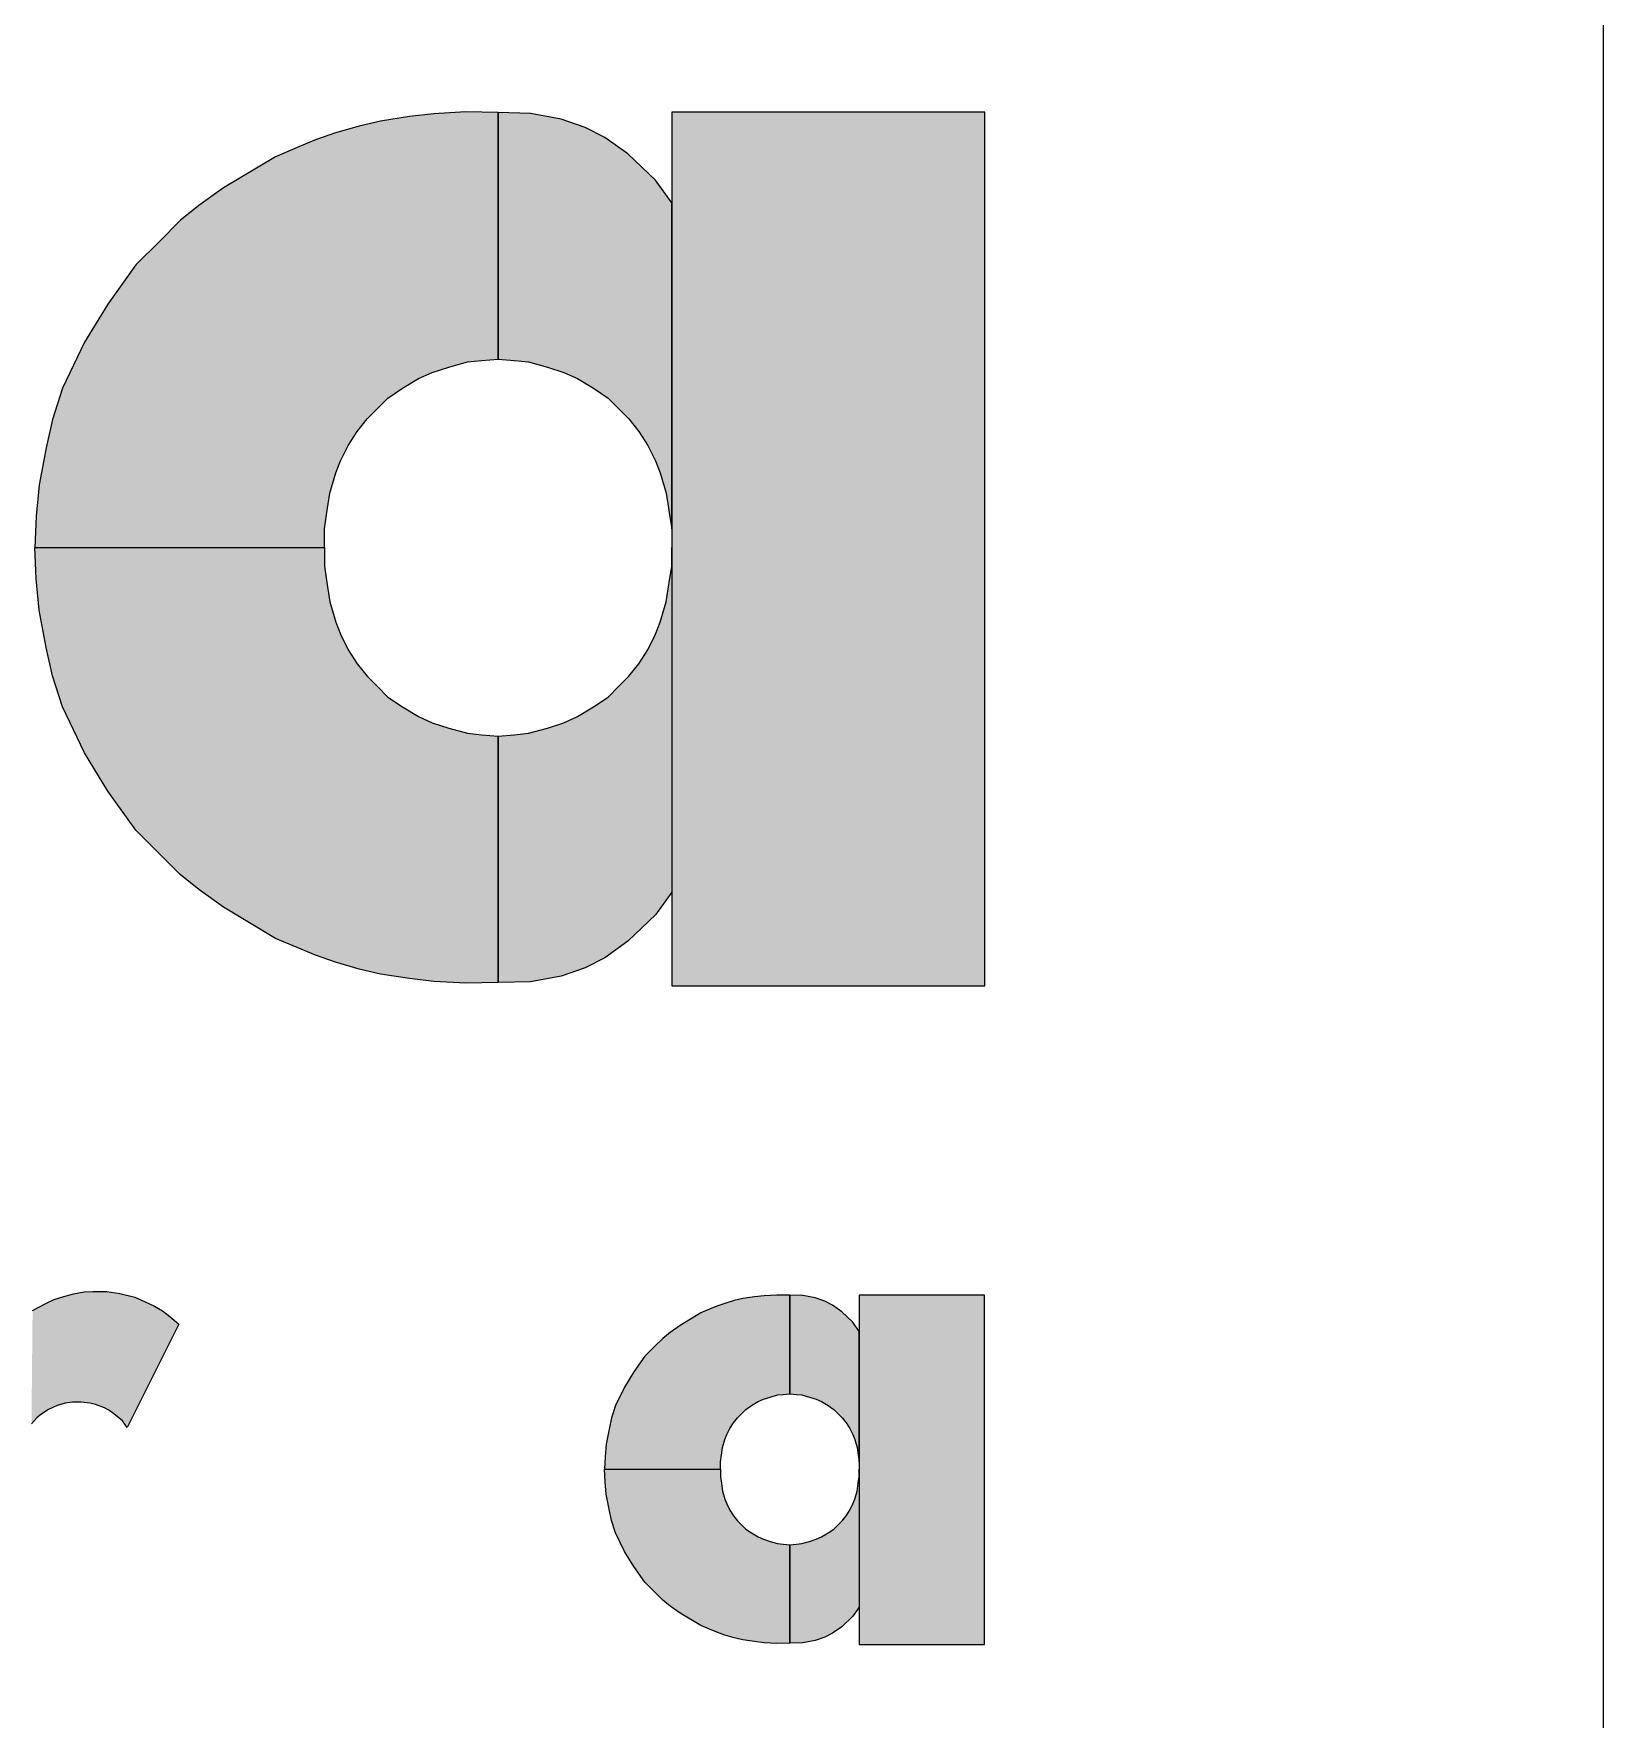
# Model space of a CAD drawing. Extents: x 0 to 95, y 0 to 59.4.
# Drawn here: x 93.128 to 94, y 7.71 to 8.647 of the extents above; entities that cross this region are included whole.
import ezdxf

# ---------------------------------------------------------------- set-up
doc = ezdxf.new("R2010")
doc.units = 0
doc.header["$MEASUREMENT"] = 0
for name, color, linetype in [('15', 8, 'CONTINUOUS'), ('16', 10, 'CONTINUOUS'), ('7', 7, 'CONTINUOUS')]:
    doc.layers.add(name, color=color, linetype=linetype)

msp = doc.modelspace()

# ---------------------------------------------------------------- linework, layer by layer
at = {"layer": '15', "linetype": 'Continuous'}
for points in [[(93.127101, 7.937478), (93.130528, 7.939381), (93.134526, 7.941475), (93.139094, 7.94376), (93.144425, 7.945378), (93.14985, 7.946806), (93.155751, 7.947853), (93.16065, 7.948118), (93.163167, 7.948179), (93.168279, 7.94811), (93.175601, 7.946966), (93.183869, 7.944892), (93.1897, 7.942351), (93.194882, 7.940029), (93.199263, 7.937319), (93.203412, 7.934261), (93.205844, 7.932256), (93.208417, 7.929994), (93.179604, 7.872572), (93.177052, 7.87615), (93.172203, 7.880152), (93.169543, 7.882229), (93.167112, 7.883373), (93.162034, 7.885375), (93.15903, 7.886027), (93.154025, 7.886591), (93.149234, 7.886591), (93.145158, 7.886019), (93.140795, 7.884732), (93.135945, 7.882566), (93.131711, 7.879805), (93.129407, 7.877845), (93.126493, 7.874577)], [(93.509335, 7.849309), (93.509335, 7.853449), (93.509888, 7.857103), (93.51055, 7.861404), (93.511887, 7.865909), (93.512912, 7.868579), (93.514622, 7.872028), (93.516618, 7.875125), (93.518826, 7.877919), (93.521061, 7.880154), (93.523463, 7.882556), (93.526699, 7.884725), (93.530277, 7.886902), (93.533305, 7.888261), (93.536974, 7.889462), (93.541178, 7.890596), (93.544247, 7.89093), (93.547937, 7.89124), (93.547939, 7.946031), (93.540745, 7.946165), (93.533694, 7.945763), (93.528284, 7.945136), (93.521776, 7.944149), (93.517034, 7.943046), (93.511795, 7.941502), (93.507384, 7.939958), (93.503303, 7.938248), (93.498451, 7.936208), (93.486924, 7.929292), (93.481436, 7.925338), (93.477291, 7.922023), (93.47274, 7.917472), (93.467421, 7.912153), (93.461188, 7.903461), (93.455997, 7.894965), (93.451119, 7.884739), (93.448917, 7.877817), (93.447501, 7.871524), (93.445902, 7.863249), (93.445298, 7.856263), (93.444971, 7.849309), (93.509335, 7.849309)], [(93.586538, 7.853449), (93.586538, 7.925946), (93.58292, 7.931002), (93.576809, 7.936855), (93.571697, 7.940507), (93.567332, 7.942727), (93.561969, 7.944569), (93.555129, 7.945868), (93.547935, 7.946031), (93.547937, 7.89124), (93.551627, 7.89093), (93.554696, 7.890596), (93.5589, 7.889462), (93.562569, 7.888261), (93.565596, 7.886902), (93.569175, 7.884725), (93.572411, 7.882556), (93.574813, 7.880154), (93.577048, 7.877919), (93.579256, 7.875125), (93.581251, 7.872028), (93.582962, 7.868579), (93.583987, 7.865909), (93.585324, 7.861404), (93.585986, 7.857103), (93.586538, 7.853449), (93.586538, 7.849309)], [(93.656138, 7.946098), (93.586538, 7.946098), (93.586538, 7.751862), (93.656138, 7.751862), (93.656138, 7.946098)], [(93.509335, 7.849309), (93.509335, 7.84517), (93.509888, 7.841516), (93.51055, 7.837215), (93.511887, 7.832709), (93.512912, 7.83004), (93.514622, 7.82659), (93.516618, 7.823494), (93.518826, 7.8207), (93.521061, 7.818464), (93.523463, 7.816062), (93.526699, 7.813894), (93.530277, 7.811717), (93.533305, 7.810358), (93.536974, 7.809157), (93.541178, 7.808022), (93.544247, 7.807689), (93.547937, 7.807379), (93.547939, 7.752588), (93.540745, 7.752453), (93.533694, 7.752855), (93.528284, 7.753483), (93.521776, 7.75447), (93.517034, 7.755573), (93.511795, 7.757117), (93.507384, 7.758661), (93.503303, 7.76037), (93.498451, 7.76241), (93.486924, 7.769327), (93.481436, 7.773281), (93.477291, 7.776596), (93.47274, 7.781147), (93.467421, 7.786466), (93.461188, 7.795158), (93.455997, 7.803653), (93.451119, 7.81388), (93.448917, 7.820802), (93.447501, 7.827095), (93.445902, 7.83537), (93.445298, 7.842356), (93.444971, 7.849309), (93.509335, 7.849309)], [(93.586538, 7.84517), (93.586538, 7.772673), (93.58292, 7.767617), (93.576809, 7.761763), (93.571697, 7.758112), (93.567332, 7.755892), (93.561969, 7.75405), (93.555129, 7.75275), (93.547935, 7.752588), (93.547937, 7.807379), (93.551627, 7.807689), (93.554696, 7.808022), (93.5589, 7.809157), (93.562569, 7.810358), (93.565596, 7.811717), (93.569175, 7.813894), (93.572411, 7.816062), (93.574813, 7.818464), (93.577048, 7.8207), (93.579256, 7.823494), (93.581251, 7.82659), (93.582962, 7.830039), (93.583987, 7.832709), (93.585324, 7.837215), (93.585986, 7.841516), (93.586538, 7.84517), (93.586538, 7.849309)]]:
    msp.add_lwpolyline(points, dxfattribs=at)
for points in [[(93.14985, 7.946806), (93.145158, 7.886019), (93.144425, 7.945378)], [(93.14985, 7.946806), (93.149234, 7.886591), (93.145158, 7.886019)], [(93.149234, 7.886591), (93.14985, 7.946806), (93.154025, 7.886591)], [(93.14985, 7.946806), (93.155751, 7.947853), (93.154025, 7.886591)], [(93.154025, 7.886591), (93.155751, 7.947853), (93.15903, 7.886027)], [(93.155751, 7.947853), (93.16065, 7.948118), (93.15903, 7.886027)], [(93.15903, 7.886027), (93.16065, 7.948118), (93.162034, 7.885375)], [(93.16065, 7.948118), (93.163167, 7.948179), (93.162034, 7.885375)], [(93.162034, 7.885375), (93.163167, 7.948179), (93.167112, 7.883373)], [(93.163167, 7.948179), (93.168279, 7.94811), (93.167112, 7.883373)], [(93.167112, 7.883373), (93.168279, 7.94811), (93.169543, 7.882229)], [(93.168279, 7.94811), (93.175601, 7.946966), (93.169543, 7.882229)], [(93.169543, 7.882229), (93.175601, 7.946966), (93.172203, 7.880152)], [(93.177052, 7.87615), (93.172203, 7.880152), (93.175601, 7.946966)], [(93.177052, 7.87615), (93.175601, 7.946966), (93.183869, 7.944892)], [(93.530277, 7.886902), (93.533694, 7.945763), (93.528284, 7.945136)], [(93.530277, 7.886902), (93.533305, 7.888261), (93.533694, 7.945763)], [(93.533305, 7.888261), (93.536974, 7.889462), (93.533694, 7.945763)], [(93.533694, 7.945763), (93.536974, 7.889462), (93.540745, 7.946165)], [(93.536974, 7.889462), (93.541178, 7.890596), (93.540745, 7.946165)], [(93.540745, 7.946165), (93.541178, 7.890596), (93.547939, 7.946031)], [(93.541178, 7.890596), (93.544247, 7.89093), (93.547939, 7.946031)], [(93.547939, 7.946031), (93.544247, 7.89093), (93.547937, 7.89124)], [(93.555129, 7.945868), (93.547935, 7.946031), (93.547937, 7.89124)], [(93.555129, 7.945868), (93.547937, 7.89124), (93.551627, 7.89093)], [(93.554696, 7.890596), (93.555129, 7.945868), (93.551627, 7.89093)], [(93.5589, 7.889462), (93.555129, 7.945868), (93.554696, 7.890596)], [(93.5589, 7.889462), (93.561969, 7.944569), (93.555129, 7.945868)], [(93.656138, 7.946098), (93.586538, 7.946098), (93.586538, 7.751862)], [(93.656138, 7.946098), (93.586538, 7.751862), (93.656138, 7.751862)], [(93.656138, 7.946098), (93.656138, 7.751862), (93.656138, 7.946098)], [(93.127101, 7.937478), (93.129407, 7.877845), (93.126493, 7.874577)], [(93.130528, 7.939381), (93.129407, 7.877845), (93.127101, 7.937478)], [(93.130528, 7.939381), (93.131711, 7.879805), (93.129407, 7.877845)], [(93.134526, 7.941475), (93.131711, 7.879805), (93.130528, 7.939381)], [(93.134526, 7.941475), (93.135945, 7.882566), (93.131711, 7.879805)], [(93.139094, 7.94376), (93.135945, 7.882566), (93.134526, 7.941475)], [(93.139094, 7.94376), (93.140795, 7.884732), (93.135945, 7.882566)], [(93.144425, 7.945378), (93.140795, 7.884732), (93.139094, 7.94376)], [(93.144425, 7.945378), (93.145158, 7.886019), (93.140795, 7.884732)], [(93.177052, 7.87615), (93.183869, 7.944892), (93.179604, 7.872572)], [(93.208417, 7.929994), (93.179604, 7.872572), (93.183869, 7.944892)], [(93.208417, 7.929994), (93.183869, 7.944892), (93.1897, 7.942351)], [(93.208417, 7.929994), (93.1897, 7.942351), (93.194882, 7.940029)], [(93.208417, 7.929994), (93.194882, 7.940029), (93.199263, 7.937319)], [(93.208417, 7.929994), (93.199263, 7.937319), (93.203412, 7.934261)], [(93.503303, 7.938248), (93.498451, 7.936208), (93.509335, 7.849309)], [(93.503303, 7.938248), (93.509335, 7.849309), (93.507384, 7.939958)], [(93.507384, 7.939958), (93.509335, 7.853449), (93.511795, 7.941502)], [(93.507384, 7.939958), (93.509335, 7.849309), (93.509335, 7.853449)], [(93.511795, 7.941502), (93.509335, 7.853449), (93.509888, 7.857103)], [(93.509888, 7.857103), (93.51055, 7.861404), (93.511795, 7.941502)], [(93.51055, 7.861404), (93.511887, 7.865909), (93.511795, 7.941502)], [(93.511795, 7.941502), (93.511887, 7.865909), (93.517034, 7.943046)], [(93.511887, 7.865909), (93.512912, 7.868579), (93.517034, 7.943046)], [(93.517034, 7.943046), (93.512912, 7.868579), (93.514622, 7.872028)], [(93.516618, 7.875125), (93.517034, 7.943046), (93.514622, 7.872028)], [(93.518826, 7.877919), (93.517034, 7.943046), (93.516618, 7.875125)], [(93.518826, 7.877919), (93.521776, 7.944149), (93.517034, 7.943046)], [(93.521061, 7.880154), (93.521776, 7.944149), (93.518826, 7.877919)], [(93.521061, 7.880154), (93.523463, 7.882556), (93.521776, 7.944149)], [(93.521776, 7.944149), (93.523463, 7.882556), (93.528284, 7.945136)], [(93.523463, 7.882556), (93.526699, 7.884725), (93.528284, 7.945136)], [(93.526699, 7.884725), (93.530277, 7.886902), (93.528284, 7.945136)], [(93.562569, 7.888261), (93.561969, 7.944569), (93.5589, 7.889462)], [(93.562569, 7.888261), (93.567332, 7.942727), (93.561969, 7.944569)], [(93.562569, 7.888261), (93.565596, 7.886902), (93.567332, 7.942727)], [(93.565596, 7.886902), (93.569175, 7.884725), (93.567332, 7.942727)], [(93.567332, 7.942727), (93.569175, 7.884725), (93.571697, 7.940507)], [(93.569175, 7.884725), (93.572411, 7.882556), (93.571697, 7.940507)], [(93.571697, 7.940507), (93.572411, 7.882556), (93.576809, 7.936855)], [(93.572411, 7.882556), (93.574813, 7.880154), (93.576809, 7.936855)], [(93.576809, 7.936855), (93.574813, 7.880154), (93.577048, 7.877919)], [(93.58292, 7.931002), (93.576809, 7.936855), (93.577048, 7.877919)], [(93.208417, 7.929994), (93.203412, 7.934261), (93.205844, 7.932256)], [(93.509335, 7.849309), (93.486924, 7.929292), (93.481436, 7.925338)], [(93.509335, 7.849309), (93.498451, 7.936208), (93.486924, 7.929292)], [(93.58292, 7.931002), (93.577048, 7.877919), (93.579256, 7.875125)], [(93.58292, 7.931002), (93.579256, 7.875125), (93.581251, 7.872028)], [(93.58292, 7.931002), (93.581251, 7.872028), (93.582962, 7.868579)], [(93.586538, 7.925946), (93.58292, 7.931002), (93.582962, 7.868579)], [(93.509335, 7.849309), (93.477291, 7.922023), (93.47274, 7.917472)], [(93.509335, 7.849309), (93.481436, 7.925338), (93.477291, 7.922023)], [(93.586538, 7.925946), (93.582962, 7.868579), (93.583987, 7.865909)], [(93.586538, 7.925946), (93.583987, 7.865909), (93.585324, 7.861404)], [(93.586538, 7.925946), (93.585324, 7.861404), (93.585986, 7.857103)], [(93.586538, 7.925946), (93.585986, 7.857103), (93.586538, 7.853449)], [(93.586538, 7.925946), (93.586538, 7.853449), (93.586538, 7.853449)], [(93.509335, 7.849309), (93.467421, 7.912153), (93.461188, 7.903461)], [(93.509335, 7.849309), (93.47274, 7.917472), (93.467421, 7.912153)], [(93.509335, 7.849309), (93.461188, 7.903461), (93.455997, 7.894965)], [(93.509335, 7.849309), (93.455997, 7.894965), (93.451119, 7.884739)], [(93.509335, 7.849309), (93.451119, 7.884739), (93.448917, 7.877817)], [(93.509335, 7.849309), (93.447501, 7.871524), (93.445902, 7.863249)], [(93.509335, 7.849309), (93.448917, 7.877817), (93.447501, 7.871524)], [(93.509335, 7.849309), (93.445902, 7.863249), (93.445298, 7.856263)], [(93.509335, 7.849309), (93.445298, 7.856263), (93.444971, 7.849309)], [(93.509335, 7.849309), (93.445298, 7.842356), (93.444971, 7.849309)], [(93.509335, 7.849309), (93.445902, 7.83537), (93.445298, 7.842356)], [(93.509335, 7.849309), (93.447501, 7.827095), (93.445902, 7.83537)], [(93.509335, 7.849309), (93.448917, 7.820802), (93.447501, 7.827095)], [(93.509335, 7.849309), (93.451119, 7.81388), (93.448917, 7.820802)], [(93.509335, 7.849309), (93.455997, 7.803653), (93.451119, 7.81388)], [(93.509335, 7.849309), (93.461188, 7.795158), (93.455997, 7.803653)], [(93.509335, 7.849309), (93.467421, 7.786466), (93.461188, 7.795158)], [(93.509335, 7.849309), (93.47274, 7.781147), (93.467421, 7.786466)], [(93.509335, 7.849309), (93.477291, 7.776596), (93.47274, 7.781147)], [(93.509335, 7.849309), (93.481436, 7.773281), (93.477291, 7.776596)], [(93.509335, 7.849309), (93.486924, 7.769327), (93.481436, 7.773281)], [(93.509335, 7.849309), (93.498451, 7.76241), (93.486924, 7.769327)], [(93.503303, 7.76037), (93.498451, 7.76241), (93.509335, 7.849309)], [(93.503303, 7.76037), (93.509335, 7.849309), (93.507384, 7.758661)], [(93.507384, 7.758661), (93.509335, 7.849309), (93.509335, 7.84517)], [(93.507384, 7.758661), (93.509335, 7.84517), (93.511795, 7.757117)], [(93.511795, 7.757117), (93.509335, 7.84517), (93.509888, 7.841516)], [(93.586538, 7.772673), (93.585986, 7.841516), (93.586538, 7.84517)], [(93.586538, 7.772673), (93.586538, 7.84517), (93.586538, 7.84517)], [(93.509888, 7.841516), (93.51055, 7.837215), (93.511795, 7.757117)], [(93.51055, 7.837215), (93.511887, 7.832709), (93.511795, 7.757117)], [(93.586538, 7.772673), (93.583987, 7.832709), (93.585324, 7.837215)], [(93.586538, 7.772673), (93.585324, 7.837215), (93.585986, 7.841516)], [(93.511795, 7.757117), (93.511887, 7.832709), (93.517034, 7.755573)], [(93.511887, 7.832709), (93.512912, 7.83004), (93.517034, 7.755573)], [(93.517034, 7.755573), (93.512912, 7.83004), (93.514622, 7.82659)], [(93.516618, 7.823494), (93.517034, 7.755573), (93.514622, 7.82659)], [(93.58292, 7.767617), (93.579256, 7.823494), (93.581251, 7.82659)], [(93.58292, 7.767617), (93.581251, 7.82659), (93.582962, 7.830039)], [(93.586538, 7.772673), (93.58292, 7.767617), (93.582962, 7.830039)], [(93.586538, 7.772673), (93.582962, 7.830039), (93.583987, 7.832709)], [(93.518826, 7.8207), (93.517034, 7.755573), (93.516618, 7.823494)], [(93.518826, 7.8207), (93.521776, 7.75447), (93.517034, 7.755573)], [(93.521061, 7.818464), (93.521776, 7.75447), (93.518826, 7.8207)], [(93.521061, 7.818464), (93.523463, 7.816062), (93.521776, 7.75447)], [(93.521776, 7.75447), (93.523463, 7.816062), (93.528284, 7.753483)], [(93.523463, 7.816062), (93.526699, 7.813894), (93.528284, 7.753483)], [(93.569175, 7.813894), (93.572411, 7.816062), (93.571697, 7.758112)], [(93.571697, 7.758112), (93.572411, 7.816062), (93.576809, 7.761763)], [(93.572411, 7.816062), (93.574813, 7.818464), (93.576809, 7.761763)], [(93.576809, 7.761763), (93.574813, 7.818464), (93.577048, 7.8207)], [(93.58292, 7.767617), (93.576809, 7.761763), (93.577048, 7.8207)], [(93.58292, 7.767617), (93.577048, 7.8207), (93.579256, 7.823494)], [(93.526699, 7.813894), (93.530277, 7.811717), (93.528284, 7.753483)], [(93.530277, 7.811717), (93.533694, 7.752855), (93.528284, 7.753483)], [(93.530277, 7.811717), (93.533305, 7.810358), (93.533694, 7.752855)], [(93.533305, 7.810358), (93.536974, 7.809157), (93.533694, 7.752855)], [(93.533694, 7.752855), (93.536974, 7.809157), (93.540745, 7.752453)], [(93.536974, 7.809157), (93.541178, 7.808022), (93.540745, 7.752453)], [(93.540745, 7.752453), (93.541178, 7.808022), (93.547939, 7.752588)], [(93.541178, 7.808022), (93.544247, 7.807689), (93.547939, 7.752588)], [(93.547939, 7.752588), (93.544247, 7.807689), (93.547937, 7.807379)], [(93.555129, 7.75275), (93.547935, 7.752588), (93.547937, 7.807379)], [(93.555129, 7.75275), (93.547937, 7.807379), (93.551627, 7.807689)], [(93.554696, 7.808022), (93.555129, 7.75275), (93.551627, 7.807689)], [(93.5589, 7.809157), (93.555129, 7.75275), (93.554696, 7.808022)], [(93.5589, 7.809157), (93.561969, 7.75405), (93.555129, 7.75275)], [(93.562569, 7.810358), (93.561969, 7.75405), (93.5589, 7.809157)], [(93.562569, 7.810358), (93.567332, 7.755892), (93.561969, 7.75405)], [(93.562569, 7.810358), (93.565596, 7.811717), (93.567332, 7.755892)], [(93.565596, 7.811717), (93.569175, 7.813894), (93.567332, 7.755892)], [(93.567332, 7.755892), (93.569175, 7.813894), (93.571697, 7.758112)]]:
    msp.add_solid(points, dxfattribs=at)
at = {"layer": '16', "linetype": 'Continuous'}
for points in [[(93.289269, 8.361646), (93.289269, 8.371995), (93.29065, 8.381129), (93.292304, 8.391882), (93.295647, 8.403145), (93.298211, 8.40982), (93.302486, 8.418443), (93.307475, 8.426185), (93.312995, 8.43317), (93.318583, 8.438758), (93.324588, 8.444763), (93.332678, 8.450184), (93.341624, 8.455627), (93.349192, 8.459025), (93.358366, 8.462027), (93.368874, 8.464863), (93.376547, 8.465697), (93.385773, 8.466472), (93.385777, 8.603449), (93.367793, 8.603786), (93.350164, 8.602781), (93.33664, 8.601212), (93.32037, 8.598744), (93.308515, 8.595987), (93.295419, 8.592127), (93.28439, 8.588267), (93.274189, 8.583993), (93.262058, 8.578893), (93.233241, 8.561602), (93.21952, 8.551718), (93.209157, 8.543429), (93.19778, 8.532052), (93.184483, 8.518754), (93.168901, 8.497025), (93.155922, 8.475785), (93.143729, 8.45022), (93.138222, 8.432914), (93.134683, 8.417181), (93.130685, 8.396494), (93.129176, 8.379029), (93.128357, 8.361646), (93.289269, 8.361646)], [(93.482276, 8.371995), (93.482276, 8.553236), (93.47323, 8.565876), (93.457954, 8.58051), (93.445172, 8.589639), (93.434261, 8.59519), (93.420852, 8.599794), (93.403752, 8.603043), (93.385768, 8.603449), (93.385773, 8.466472), (93.394998, 8.465697), (93.402671, 8.464863), (93.413179, 8.462027), (93.422354, 8.459025), (93.429921, 8.455627), (93.438867, 8.450184), (93.446957, 8.444763), (93.452962, 8.438758), (93.45855, 8.43317), (93.46407, 8.426185), (93.469059, 8.418443), (93.473334, 8.40982), (93.475898, 8.403145), (93.479241, 8.391882), (93.480895, 8.381129), (93.482276, 8.371995), (93.482276, 8.361646)], [(93.656276, 8.603617), (93.482276, 8.603617), (93.482276, 8.118028), (93.656276, 8.118028), (93.656276, 8.603617)], [(93.289269, 8.361646), (93.289269, 8.351296), (93.29065, 8.342162), (93.292304, 8.331409), (93.295647, 8.320146), (93.298211, 8.313471), (93.302486, 8.304848), (93.307475, 8.297106), (93.312995, 8.290121), (93.318583, 8.284533), (93.324588, 8.278528), (93.332678, 8.273107), (93.341624, 8.267664), (93.349191, 8.264266), (93.358366, 8.261264), (93.368874, 8.258428), (93.376547, 8.257594), (93.385773, 8.256819), (93.385777, 8.119842), (93.367793, 8.119506), (93.350164, 8.120511), (93.33664, 8.122079), (93.32037, 8.124547), (93.308515, 8.127304), (93.295419, 8.131164), (93.28439, 8.135024), (93.274189, 8.139298), (93.262058, 8.144398), (93.233241, 8.161689), (93.21952, 8.171574), (93.209157, 8.179862), (93.19778, 8.191239), (93.184483, 8.204537), (93.168901, 8.226267), (93.155922, 8.247506), (93.143729, 8.273071), (93.138222, 8.290377), (93.134682, 8.30611), (93.130685, 8.326797), (93.129176, 8.344262), (93.128357, 8.361646), (93.289269, 8.361646)], [(93.482276, 8.351296), (93.482276, 8.170055), (93.47323, 8.157415), (93.457954, 8.142781), (93.445172, 8.133652), (93.434261, 8.128101), (93.420852, 8.123497), (93.403752, 8.120248), (93.385768, 8.119842), (93.385773, 8.256819), (93.394998, 8.257594), (93.402671, 8.258428), (93.413179, 8.261264), (93.422354, 8.264266), (93.429921, 8.267664), (93.438867, 8.273107), (93.446957, 8.278528), (93.452962, 8.284533), (93.45855, 8.290121), (93.46407, 8.297106), (93.469059, 8.304848), (93.473334, 8.313471), (93.475898, 8.320146), (93.479241, 8.331409), (93.480895, 8.342162), (93.482276, 8.351296), (93.482276, 8.361646)]]:
    msp.add_lwpolyline(points, dxfattribs=at)
for points in [[(93.341624, 8.455627), (93.350164, 8.602781), (93.33664, 8.601212)], [(93.341624, 8.455627), (93.349192, 8.459025), (93.350164, 8.602781)], [(93.349192, 8.459025), (93.358366, 8.462027), (93.350164, 8.602781)], [(93.350164, 8.602781), (93.358366, 8.462027), (93.367793, 8.603786)], [(93.358366, 8.462027), (93.368874, 8.464863), (93.367793, 8.603786)], [(93.367793, 8.603786), (93.368874, 8.464863), (93.385777, 8.603449)], [(93.368874, 8.464863), (93.376547, 8.465697), (93.385777, 8.603449)], [(93.385777, 8.603449), (93.376547, 8.465697), (93.385773, 8.466472)], [(93.403752, 8.603043), (93.385768, 8.603449), (93.385773, 8.466472)], [(93.403752, 8.603043), (93.385773, 8.466472), (93.394998, 8.465697)], [(93.402671, 8.464863), (93.403752, 8.603043), (93.394998, 8.465697)], [(93.413179, 8.462027), (93.403752, 8.603043), (93.402671, 8.464863)], [(93.413179, 8.462027), (93.420852, 8.599794), (93.403752, 8.603043)], [(93.656276, 8.603617), (93.482276, 8.603617), (93.482276, 8.118028)], [(93.656276, 8.603617), (93.482276, 8.118028), (93.656276, 8.118028)], [(93.656276, 8.603617), (93.656276, 8.118028), (93.656276, 8.603617)], [(93.295419, 8.592127), (93.295647, 8.403145), (93.308515, 8.595987)], [(93.295647, 8.403145), (93.298211, 8.40982), (93.308515, 8.595987)], [(93.308515, 8.595987), (93.298211, 8.40982), (93.302486, 8.418443)], [(93.307475, 8.426185), (93.308515, 8.595987), (93.302486, 8.418443)], [(93.312995, 8.43317), (93.308515, 8.595987), (93.307475, 8.426185)], [(93.312995, 8.43317), (93.32037, 8.598744), (93.308515, 8.595987)], [(93.318583, 8.438758), (93.32037, 8.598744), (93.312995, 8.43317)], [(93.318583, 8.438758), (93.324588, 8.444763), (93.32037, 8.598744)], [(93.32037, 8.598744), (93.324588, 8.444763), (93.33664, 8.601212)], [(93.324588, 8.444763), (93.332678, 8.450184), (93.33664, 8.601212)], [(93.332678, 8.450184), (93.341624, 8.455627), (93.33664, 8.601212)], [(93.422354, 8.459025), (93.420852, 8.599794), (93.413179, 8.462027)], [(93.422354, 8.459025), (93.434261, 8.59519), (93.420852, 8.599794)], [(93.422354, 8.459025), (93.429921, 8.455627), (93.434261, 8.59519)], [(93.429921, 8.455627), (93.438867, 8.450184), (93.434261, 8.59519)], [(93.434261, 8.59519), (93.438867, 8.450184), (93.445172, 8.589639)], [(93.274189, 8.583993), (93.262058, 8.578893), (93.289269, 8.361646)], [(93.274189, 8.583993), (93.289269, 8.361646), (93.28439, 8.588267)], [(93.28439, 8.588267), (93.289269, 8.371995), (93.295419, 8.592127)], [(93.28439, 8.588267), (93.289269, 8.361646), (93.289269, 8.371995)], [(93.295419, 8.592127), (93.289269, 8.371995), (93.29065, 8.381129)], [(93.29065, 8.381129), (93.292304, 8.391882), (93.295419, 8.592127)], [(93.292304, 8.391882), (93.295647, 8.403145), (93.295419, 8.592127)], [(93.438867, 8.450184), (93.446957, 8.444763), (93.445172, 8.589639)], [(93.445172, 8.589639), (93.446957, 8.444763), (93.457954, 8.58051)], [(93.289269, 8.361646), (93.262058, 8.578893), (93.233241, 8.561602)], [(93.446957, 8.444763), (93.452962, 8.438758), (93.457954, 8.58051)], [(93.457954, 8.58051), (93.452962, 8.438758), (93.45855, 8.43317)], [(93.47323, 8.565876), (93.457954, 8.58051), (93.45855, 8.43317)], [(93.47323, 8.565876), (93.45855, 8.43317), (93.46407, 8.426185)], [(93.47323, 8.565876), (93.46407, 8.426185), (93.469059, 8.418443)], [(93.47323, 8.565876), (93.469059, 8.418443), (93.473334, 8.40982)], [(93.482276, 8.553236), (93.47323, 8.565876), (93.473334, 8.40982)], [(93.289269, 8.361646), (93.233241, 8.561602), (93.21952, 8.551718)], [(93.289269, 8.361646), (93.21952, 8.551718), (93.209157, 8.543429)], [(93.482276, 8.553236), (93.473334, 8.40982), (93.475898, 8.403145)], [(93.482276, 8.553236), (93.475898, 8.403145), (93.479241, 8.391882)], [(93.482276, 8.553236), (93.479241, 8.391882), (93.480895, 8.381129)], [(93.482276, 8.553236), (93.480895, 8.381129), (93.482276, 8.371995)], [(93.482276, 8.553236), (93.482276, 8.371995), (93.482276, 8.371995)], [(93.289269, 8.361646), (93.209157, 8.543429), (93.19778, 8.532052)], [(93.289269, 8.361646), (93.19778, 8.532052), (93.184483, 8.518754)], [(93.289269, 8.361646), (93.184483, 8.518754), (93.168901, 8.497025)], [(93.289269, 8.361646), (93.168901, 8.497025), (93.155922, 8.475785)], [(93.289269, 8.361646), (93.155922, 8.475785), (93.143729, 8.45022)], [(93.289269, 8.361646), (93.143729, 8.45022), (93.138222, 8.432914)], [(93.289269, 8.361646), (93.138222, 8.432914), (93.134683, 8.417181)], [(93.289269, 8.361646), (93.134683, 8.417181), (93.130685, 8.396494)], [(93.289269, 8.361646), (93.130685, 8.396494), (93.129176, 8.379029)], [(93.289269, 8.361646), (93.129176, 8.379029), (93.128357, 8.361646)], [(93.289269, 8.361646), (93.129176, 8.344262), (93.128357, 8.361646)], [(93.289269, 8.361646), (93.130685, 8.326797), (93.129176, 8.344262)], [(93.289269, 8.361646), (93.134682, 8.30611), (93.130685, 8.326797)], [(93.289269, 8.361646), (93.138222, 8.290377), (93.134682, 8.30611)], [(93.289269, 8.361646), (93.143729, 8.273071), (93.138222, 8.290377)], [(93.289269, 8.361646), (93.155922, 8.247506), (93.143729, 8.273071)], [(93.289269, 8.361646), (93.168901, 8.226267), (93.155922, 8.247506)], [(93.289269, 8.361646), (93.184483, 8.204537), (93.168901, 8.226267)], [(93.289269, 8.361646), (93.19778, 8.191239), (93.184483, 8.204537)], [(93.289269, 8.361646), (93.209157, 8.179862), (93.19778, 8.191239)], [(93.289269, 8.361646), (93.21952, 8.171574), (93.209157, 8.179862)], [(93.289269, 8.361646), (93.233241, 8.161689), (93.21952, 8.171574)], [(93.289269, 8.361646), (93.262058, 8.144398), (93.233241, 8.161689)], [(93.274189, 8.139298), (93.262058, 8.144398), (93.289269, 8.361646)], [(93.274189, 8.139298), (93.289269, 8.361646), (93.28439, 8.135024)], [(93.28439, 8.135024), (93.289269, 8.361646), (93.289269, 8.351296)], [(93.28439, 8.135024), (93.289269, 8.351296), (93.295419, 8.131164)], [(93.295419, 8.131164), (93.289269, 8.351296), (93.29065, 8.342162)], [(93.482276, 8.170055), (93.480895, 8.342162), (93.482276, 8.351296)], [(93.482276, 8.170055), (93.482276, 8.351296), (93.482276, 8.351296)], [(93.29065, 8.342162), (93.292304, 8.331409), (93.295419, 8.131164)], [(93.482276, 8.170055), (93.479241, 8.331409), (93.480895, 8.342162)], [(93.292304, 8.331409), (93.295647, 8.320146), (93.295419, 8.131164)], [(93.482276, 8.170055), (93.475898, 8.320146), (93.479241, 8.331409)], [(93.295419, 8.131164), (93.295647, 8.320146), (93.308515, 8.127304)], [(93.295647, 8.320146), (93.298211, 8.313471), (93.308515, 8.127304)], [(93.308515, 8.127304), (93.298211, 8.313471), (93.302486, 8.304848)], [(93.47323, 8.157415), (93.469059, 8.304848), (93.473334, 8.313471)], [(93.482276, 8.170055), (93.47323, 8.157415), (93.473334, 8.313471)], [(93.482276, 8.170055), (93.473334, 8.313471), (93.475898, 8.320146)], [(93.307475, 8.297106), (93.308515, 8.127304), (93.302486, 8.304848)], [(93.47323, 8.157415), (93.46407, 8.297106), (93.469059, 8.304848)], [(93.312995, 8.290121), (93.308515, 8.127304), (93.307475, 8.297106)], [(93.47323, 8.157415), (93.45855, 8.290121), (93.46407, 8.297106)], [(93.312995, 8.290121), (93.32037, 8.124547), (93.308515, 8.127304)], [(93.318583, 8.284533), (93.32037, 8.124547), (93.312995, 8.290121)], [(93.318583, 8.284533), (93.324588, 8.278528), (93.32037, 8.124547)], [(93.446957, 8.278528), (93.452962, 8.284533), (93.457954, 8.142781)], [(93.457954, 8.142781), (93.452962, 8.284533), (93.45855, 8.290121)], [(93.47323, 8.157415), (93.457954, 8.142781), (93.45855, 8.290121)], [(93.32037, 8.124547), (93.324588, 8.278528), (93.33664, 8.122079)], [(93.324588, 8.278528), (93.332678, 8.273107), (93.33664, 8.122079)], [(93.438867, 8.273107), (93.446957, 8.278528), (93.445172, 8.133652)], [(93.445172, 8.133652), (93.446957, 8.278528), (93.457954, 8.142781)], [(93.332678, 8.273107), (93.341624, 8.267664), (93.33664, 8.122079)], [(93.341624, 8.267664), (93.350164, 8.120511), (93.33664, 8.122079)], [(93.341624, 8.267664), (93.349191, 8.264266), (93.350164, 8.120511)], [(93.349191, 8.264266), (93.358366, 8.261264), (93.350164, 8.120511)], [(93.422354, 8.264266), (93.420852, 8.123497), (93.413179, 8.261264)], [(93.422354, 8.264266), (93.434261, 8.128101), (93.420852, 8.123497)], [(93.422354, 8.264266), (93.429921, 8.267664), (93.434261, 8.128101)], [(93.429921, 8.267664), (93.438867, 8.273107), (93.434261, 8.128101)], [(93.434261, 8.128101), (93.438867, 8.273107), (93.445172, 8.133652)], [(93.350164, 8.120511), (93.358366, 8.261264), (93.367793, 8.119506)], [(93.358366, 8.261264), (93.368874, 8.258428), (93.367793, 8.119506)], [(93.367793, 8.119506), (93.368874, 8.258428), (93.385777, 8.119842)], [(93.368874, 8.258428), (93.376547, 8.257594), (93.385777, 8.119842)], [(93.385777, 8.119842), (93.376547, 8.257594), (93.385773, 8.256819)], [(93.403752, 8.120248), (93.385768, 8.119842), (93.385773, 8.256819)], [(93.403752, 8.120248), (93.385773, 8.256819), (93.394998, 8.257594)], [(93.402671, 8.258428), (93.403752, 8.120248), (93.394998, 8.257594)], [(93.413179, 8.261264), (93.403752, 8.120248), (93.402671, 8.258428)], [(93.413179, 8.261264), (93.420852, 8.123497), (93.403752, 8.120248)]]:
    msp.add_solid(points, dxfattribs=at)
at = {"layer": '7', "linetype": 'Continuous'}
msp.add_lwpolyline([(2.500016, 58.400071), (94.000016, 58.400071), (94.000016, 1.000071), (2.500016, 1.000071), (2.500016, 58.400071)], dxfattribs=at)

doc.saveas('drawing.dxf')
